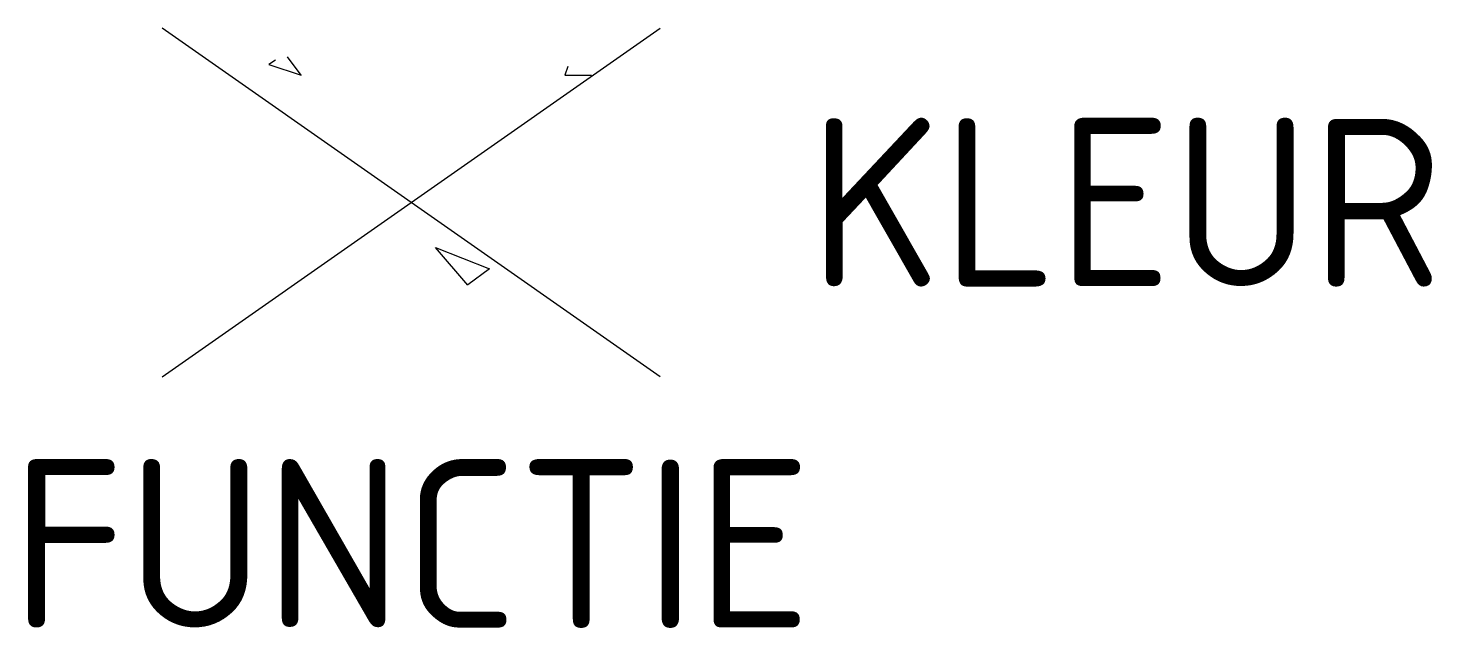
# Model space of a CAD drawing. Extents: x -4.1 to 10.9, y -4.6 to 1.9.
import ezdxf
from ezdxf.enums import TextEntityAlignment as Align

# ---------------------------------------------------------------- set-up
doc = ezdxf.new("R2010")
doc.units = 0
doc.styles.add('NLCS-ISO', font='NLCS-ISO.ttf')

msp = doc.modelspace()

# ---------------------------------------------------------------- linework, layer by layer
for p, q in [((-2.662, -1.864), (2.662, 1.864)), ((2.662, -1.864), (-2.662, 1.864)), ((-1.45, 1.522), (-1.521, 1.474)), ((-1.176, 1.359), (-1.323, 1.555)), ((-1.521, 1.475), (-1.176, 1.36)), ((1.673, 1.454), (1.641, 1.359)), ((1.641, 1.359), (1.929, 1.359)), ((1.929, 1.359), (1.928, 1.359)), ((0.261, -0.482), (0.836, -0.712)), ((0.606, -0.884), (0.261, -0.482)), ((0.836, -0.711), (0.606, -0.883))]:
    msp.add_line(p, q)

# ---------------------------------------------------------------- texts
at = {"style": 'NLCS-ISO'}
msp.add_attdef('KLEUR', text='', height=1.8, dxfattribs=at).set_placement((4.25, 0), align=Align.MIDDLE_LEFT)
at = {"style": 'NLCS-ISO', "flags": 1}
msp.add_attdef('FUNCTIE', text='', height=1.8, dxfattribs=at).set_placement((0, -2.75), align=Align.TOP_CENTER)

doc.saveas('drawing.dxf')
